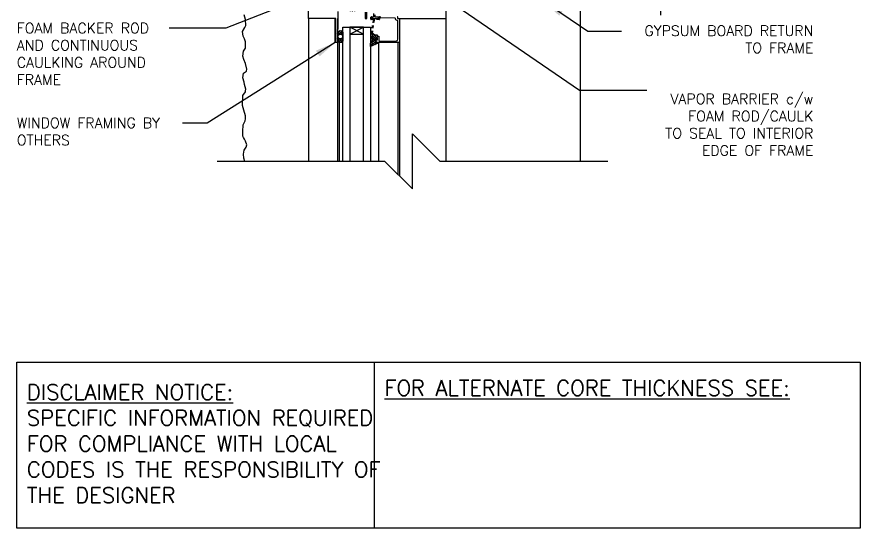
# Model space of a CAD drawing. Header units: inches. Extents: x 2794 to 3003, y 375 to 415.
# Drawn here: x 2793.92 to 2824.56, y 374.64 to 393.24 of the extents above; entities that cross this region are included whole.
import ezdxf

# ---------------------------------------------------------------- set-up
doc = ezdxf.new("R2010")
doc.units = ezdxf.units.IN
doc.header["$LTSCALE"] = 0.5
doc.header["$MEASUREMENT"] = 0
doc.linetypes.add('HIDDEN2', pattern=[0.1875, 0.125, -0.0625])
doc.layers.get('Defpoints').update_dxf_attribs({"linetype": 'CONTINUOUS'})
for name, color, linetype in [('HATCH', 12, 'CONTINUOUS'), ('LINE18', 9, 'CONTINUOUS'), ('line25', 2, 'CONTINUOUS'), ('LINE9', 9, 'CONTINUOUS'), ('TEXT', 4, 'CONTINUOUS')]:
    doc.layers.add(name, color=color, linetype=linetype)
doc.styles.add('DIM', font='romans.shx', dxfattribs={"width": 0.7})
doc.styles.get("Standard").update_dxf_attribs({"font": 'romans.shx'})
doc.dimstyles.new('ext_12', dxfattribs={"dimscale": 12, "dimtxt": 0.09375, "dimasz": 0.09375, "dimexe": 0.09375, "dimexo": 0.0625, "dimgap": 0.0625, "dimtad": 1, "dimdec": 1, "dimzin": 3, "dimdsep": 46, "dimlunit": 4, "dimtxsty": 'DIM', "dimcen": 0.09, "dimdle": 0.09375, "dimclrt": 4, "dimadec": 0, "dimazin": 0, "dimtfac": 1, "dimtdec": 1, "dimtmove": 2, "dimatfit": 3, "dimfxl": 1, "dimfrac": 2, "dimtolj": 1, "dimtzin": 0, "dimarcsym": 0})
doc.dimstyles.new('ext_8', dxfattribs={"dimscale": 8, "dimtxt": 0.09375, "dimasz": 0.09375, "dimexe": 0.09375, "dimexo": 0.0625, "dimgap": 0.0625, "dimtad": 1, "dimdec": 1, "dimzin": 3, "dimdsep": 46, "dimlunit": 4, "dimtxsty": 'DIM', "dimcen": 0.09, "dimdle": 0.09375, "dimclrt": 4, "dimadec": 0, "dimazin": 0, "dimtfac": 1, "dimtdec": 1, "dimtmove": 2, "dimatfit": 3, "dimfxl": 1, "dimfrac": 2, "dimtolj": 1, "dimtzin": 0, "dimarcsym": 0})

# ---------------------------------------------------------------- blocks, each defined once
blk = doc.blocks.new('*D2')
at = {"layer": 'Defpoints', "color": 0, "transparency": 16777216}
for p in [(2808.259, 395.804), (2817.311, 395.804), (2811.328, 394.304)]:
    blk.add_point(p, dxfattribs=at)
at = {"layer": 'TEXT', "color": 0, "lineweight": -2, "transparency": 16777216}
for p, q in [((2817.311, 396.304), (2817.311, 396.804)), ((2808.759, 395.804), (2818.061, 395.804)), ((2817.311, 394.304), (2817.311, 395.804)), ((2811.828, 394.304), (2818.061, 394.304)), ((2817.311, 393.804), (2817.311, 393.304))]:
    blk.add_line(p, q, dxfattribs=at)
at = {"layer": 'TEXT', "color": 0, "transparency": 16777216}
for points in [[(2817.227, 396.304), (2817.394, 396.304), (2817.311, 395.804)], [(2817.227, 393.804), (2817.394, 393.804), (2817.311, 394.304)]]:
    blk.add_solid(points, dxfattribs=at)
at = {"layer": 'TEXT', "color": 4, "transparency": 16777216, "insert": (2819.649, 395.152), "char_height": 0.5, "attachment_point": 5, "rotation": 90, "style": 'DIM'}
blk.add_mtext('\\A1;1 1/2" \\P (38mm)MIN. \\PCOVER', dxfattribs=at)

msp = doc.modelspace()

# ---------------------------------------------------------------- hatches: boundary and pattern name
at = {"layer": 'HATCH'}
h = msp.add_hatch(dxfattribs=at)
h.set_pattern_fill('ANSI37', color=256, scale=0.5, style=0)
h.set_pattern_definition([(45, (85.127623, -127.813083), (-0.0441941738, 0.0441941738), []), (135, (85.127623, -127.813083), (-0.0441941738, -0.0441941738), [])])
h.paths.add_polyline_path([(2805.771, 392.645), (2805.771, 392.399, -0.973119), (2805.581, 392.393), (2805.581, 392.645, -1.00028)])
h.paths.add_polyline_path([(2805.588, 392.522, 1), (2805.763, 392.522, 1)], flags=16)
h.paths.add_polyline_path([(2806.942, 392.304), (2807.066, 392.304, -0.392741), (2807.047, 392.278), (2806.771, 392.167), (2806.771, 392.272, 0.314564), (2806.825, 392.615), (2806.829, 392.642), (2806.855, 392.642, -0.149443), (2806.958, 392.523), (2806.958, 392.522, 0.192913), (2806.966, 392.501, -0.089226), (2806.98, 392.407), (2806.961, 392.404, 0.315299), (2806.959, 392.401)])
h.paths.add_polyline_path([(2806.304, 393.683, 0.772598), (2806.329, 393.698, -0.343149), (2806.333, 393.709), (2806.35, 393.718, -0.131652), (2806.354, 393.719), (2806.372, 393.719, -0.414214), (2806.38, 393.711), (2806.38, 393.522, -0.414214), (2806.372, 393.514), (2806.354, 393.514, -0.131652), (2806.35, 393.515), (2806.333, 393.525, -0.343149), (2806.329, 393.536, 0.772598), (2806.304, 393.551), (2806.196, 393.443), (2805.99, 393.443), (2805.882, 393.551, 0.772598), (2805.857, 393.536, -0.343149), (2805.853, 393.525), (2805.837, 393.515, -0.131652), (2805.833, 393.514), (2805.814, 393.514, -0.414214), (2805.806, 393.522), (2805.806, 393.711, -0.414214), (2805.814, 393.719), (2805.833, 393.719, -0.131652), (2805.837, 393.718), (2805.853, 393.709, -0.343149), (2805.857, 393.698, 0.772598), (2805.882, 393.683), (2805.99, 393.79), (2806.196, 393.79)])
h.paths.add_polyline_path([(2806.121, 393.502), (2806.066, 393.502, -0.323848), (2806.009, 393.543, -0.326502), (2806.009, 393.691, -0.323848), (2806.066, 393.732), (2806.121, 393.732, -0.323848), (2806.178, 393.691, -0.326502), (2806.178, 393.543, -0.323848)], flags=16)

# ---------------------------------------------------------------- linework, layer by layer
for p, q in [((2814.391, 393.804), (2814.391, 387.981)), ((2805.581, 387.981), (2805.581, 393.18)), ((2809.516, 387.981), (2809.516, 393.18)), ((2805.646, 387.981), (2805.646, 392.308)), ((2807.067, 392.304), (2807.067, 387.981)), ((2807.83, 392.304), (2807.83, 387.448))]:
    msp.add_line(p, q, dxfattribs=at)
msp.add_lwpolyline([(2802.203, 387.981), (2802.166, 388.097), (2802.16, 388.246), (2802.176, 388.386), (2802.248, 388.5), (2802.274, 388.582), (2802.228, 388.718), (2802.196, 388.793), (2802.153, 388.855), (2802.127, 388.897), (2802.127, 389.07), (2802.147, 389.315), (2802.212, 389.455), (2802.225, 389.53), (2802.229, 389.637), (2802.173, 389.849), (2802.121, 390.011), (2802.121, 390.158), (2802.134, 390.262), (2802.137, 390.373), (2802.222, 390.513), (2802.229, 390.548), (2802.235, 390.613), (2802.196, 390.783), (2802.176, 390.861), (2802.134, 391.023), (2802.15, 391.194), (2802.261, 391.269), (2802.274, 391.331), (2802.222, 391.539), (2802.163, 391.689), (2802.134, 391.806), (2802.16, 391.995), (2802.222, 392.102), (2802.232, 392.174), (2802.229, 392.327), (2802.193, 392.437), (2802.141, 392.541), (2802.115, 392.709), (2802.209, 392.849), (2802.238, 392.93), (2802.229, 393.148), (2802.18, 393.308)], dxfattribs=at)
at = {"layer": 'HATCH', "flags": 128}
for points in [[(2804.516, 393.179), (2804.516, 387.981)], [(2807.766, 392.304), (2807.766, 387.512)]]:
    msp.add_lwpolyline(points, dxfattribs=at)
at = {"layer": 'HATCH'}
for points in [[(2805.581, 392.393), (2805.581, 392.645, -1), (2805.771, 392.645), (2805.771, 392.399, -0.973119)], [(2806.942, 392.304), (2807.067, 392.304), (2807.067, 392.302, -0.36397), (2807.047, 392.278), (2806.771, 392.167), (2806.771, 392.272, 0.314564), (2806.825, 392.615), (2806.829, 392.642), (2806.855, 392.642, -0.264552), (2806.98, 392.407), (2806.961, 392.404, 0.315299), (2806.959, 392.401)]]:
    msp.add_lwpolyline(points, format="xyb", close=True, dxfattribs=at)
msp.add_circle((2805.676, 392.522), 0.0875, dxfattribs=at)
at = {"layer": 'LINE18'}
for p, q in [((2805.487, 393.18), (2804.531, 393.18)), ((2805.487, 392.305), (2805.487, 393.18)), ((2805.771, 387.981), (2805.771, 392.866)), ((2805.771, 392.866), (2806.771, 392.866)), ((2806.771, 392.866), (2806.771, 387.981)), ((2805.581, 392.305), (2805.487, 392.305))]:
    msp.add_line(p, q, dxfattribs=at)
for points in [[(2805.581, 393.429), (2805.581, 392.794), (2805.561, 392.774), (2805.581, 392.754), (2805.561, 392.734), (2805.581, 392.714), (2805.561, 392.694), (2805.581, 392.674), (2805.561, 392.654), (2805.581, 392.634), (2805.561, 392.614), (2805.581, 392.594), (2805.561, 392.574), (2805.581, 392.554), (2805.561, 392.534), (2805.581, 392.514), (2805.561, 392.494), (2805.581, 392.474), (2805.561, 392.454), (2805.581, 392.434), (2805.561, 392.414), (2805.581, 392.394), (2805.561, 392.374), (2805.581, 392.354), (2805.581, 392.304), (2805.516, 392.304), (2805.516, 393.179), (2804.516, 393.179), (2804.516, 393.804)], [(2806.582, 393.412), (2806.582, 393.18), (2806.632, 393.18), (2806.632, 393.412)]]:
    msp.add_lwpolyline(points, dxfattribs=at)
for points in [[(2807.765, 393.245, 0.36397), (2807.755, 393.236), (2807.747, 393.191, 0.466308), (2807.757, 393.18), (2809.516, 393.18), (2809.516, 393.805)], [(2806.88, 393.367), (2806.88, 393.23), (2806.818, 393.23), (2806.818, 393.221, 0.325505), (2806.838, 393.193), (2806.88, 393.18), (2807.052, 393.18, 0.414214), (2807.067, 393.195), (2807.067, 393.215, 0.414214), (2807.052, 393.23), (2806.945, 393.23), (2806.945, 393.312)], [(2807.739, 393.244, -0.457705), (2807.753, 393.227), (2807.746, 393.18), (2807.83, 393.18), (2807.83, 392.304), (2807.009, 392.304, -0.267949), (2806.996, 392.312), (2806.96, 392.376, -0.57735), (2806.973, 392.398), (2807.02, 392.398), (2807.02, 392.492), (2806.988, 392.492, -0.414214), (2806.958, 392.522), (2806.958, 392.576, -0.414214), (2806.973, 392.591), (2806.993, 392.591, -0.414214), (2807.008, 392.576), (2807.008, 392.557, 0.414214), (2807.023, 392.542), (2807.055, 392.542, -0.414214), (2807.07, 392.527), (2807.07, 392.417, 0.418403), (2807.132, 392.355), (2807.71, 392.363, 0.413933), (2807.769, 392.424), (2807.76, 393.095, 0.407793), (2807.745, 393.11, -0.413876), (2807.676, 393.18, 0.412234), (2807.661, 393.195), (2807.143, 393.203, -0.339454), (2807.128, 393.214), (2807.12, 393.248)], [(2807.012, 393.244, -1), (2806.982, 393.245)]]:
    msp.add_lwpolyline(points, format="xyb", dxfattribs=at)
at = {"layer": 'LINE18', "linetype": 'HIDDEN2'}
msp.add_lwpolyline([(2806.815, 393.165), (2807.07, 393.165, 0.414214), (2807.075, 393.17), (2807.075, 393.225, -1), (2807.1, 393.225), (2807.1, 393.152, -0.414214), (2807.087, 393.14), (2806.915, 393.14, 0.370632), (2806.903, 393.129), (2806.796, 392.426, -0.995096), (2806.778, 392.429), (2806.876, 393.125, 0.455835), (2806.864, 393.14), (2806.797, 393.14, -0.414214), (2806.785, 393.152), (2806.785, 393.225, -1), (2806.81, 393.225), (2806.81, 393.17, 0.414214)], format="xyb", close=True, dxfattribs=at)
at = {"layer": 'LINE18'}
msp.add_lwpolyline([(2806.021, 392.866), (2806.021, 392.616), (2806.521, 392.616), (2806.521, 392.866)], close=True, dxfattribs=at)
at = {"layer": 'line25', "color": 12}
for p, q in [((2806.021, 392.866), (2806.021, 387.981)), ((2806.021, 392.616), (2806.521, 392.866)), ((2806.521, 392.616), (2806.021, 392.866)), ((2806.521, 387.981), (2806.521, 392.866))]:
    msp.add_line(p, q, dxfattribs=at)
at = {"layer": 'LINE9'}
for p, q in [((2808.297, 386.981), (2808.297, 388.981)), ((2808.297, 388.981), (2809.297, 387.981)), ((2807.297, 387.981), (2801.203, 387.981)), ((2808.297, 386.981), (2807.297, 387.981)), ((2815.391, 387.981), (2809.297, 387.981))]:
    msp.add_line(p, q, dxfattribs=at)
at = {"layer": 'TEXT'}
msp.add_lwpolyline([(2793.919, 380.678), (2806.903, 380.678), (2806.903, 374.64), (2793.919, 374.64)], close=True, dxfattribs=at)
msp.add_lwpolyline([(2806.903, 380.678), (2824.563, 380.678), (2824.563, 374.64), (2806.903, 374.64)], dxfattribs=at)

# ---------------------------------------------------------------- texts
for s, insert, char_height, width, attachment_point in [('FOAM BACKER ROD AND CONTINUOUS CAULKING AROUND FRAME', (2793.917, 391.893), 0.375, 6.48178, 4), ('\\A1;GYPSUM BOARD RETURN TO FRAME', (2822.864, 392.422), 0.375, 7.35288, 6), ('\\A1;VAPOR BARRIER c/w FOAM ROD/CAULK TO SEAL TO INTERIOR EDGE OF FRAME', (2822.864, 389.316), 0.375, 5.85126, 6), ('WINDOW FRAMING BY OTHERS', (2793.917, 389.068), 0.375, 6.48178, 4), ('{\\LFOR ALTERNATE CORE THICKNESS SEE:}', (2807.278, 379.74), 0.5625, 23.33295, 4), ('{\\LDISCLAIMER NOTICE:}\\PSPECIFIC INFORMATION REQUIRED FOR COMPLIANCE WITH LOCAL CODES IS THE RESPONSIBILITY OF THE DESIGNER', (2794.286, 377.712), 0.5625, 14.00235, 4)]:
    msp.add_mtext(s, dxfattribs=dict(at, insert=insert, char_height=char_height, width=width, attachment_point=attachment_point))

# ---------------------------------------------------------------- dimensions: what is measured, and where the dimension line sits
dim = msp.add_linear_dim(base=(2817.311, 395.804), p1=(2811.328, 394.304), p2=(2808.259, 395.804), angle=90, text='<> \\P (38mm)MIN. \\PCOVER', dimstyle='ext_8', override={"dimtxt": 0.0625, "dimasz": 0.0625}, dxfattribs=at)
dim.commit()
dim.dimension.update_dxf_attribs({"geometry": '*D2', "text_midpoint": (2819.649, 395.152), "dimtype": 160})

# ---------------------------------------------------------------- leaders
for points in [[(2808.981, 394.273), (2814.37, 390.576), (2816.809, 390.576)], [(2804.437, 393.975), (2801.517, 392.824), (2799.46, 392.824)], [(2813.08, 393.804), (2814.669, 392.714), (2815.889, 392.714)], [(2805.487, 392.305), (2800.835, 389.373), (2799.939, 389.373)]]:
    msp.add_leader(points, dimstyle='ext_12', override={"dimasz": 0.0625, "dimgap": 0.0625, "dimtad": 0}, dxfattribs=at)

doc.saveas('drawing.dxf')
